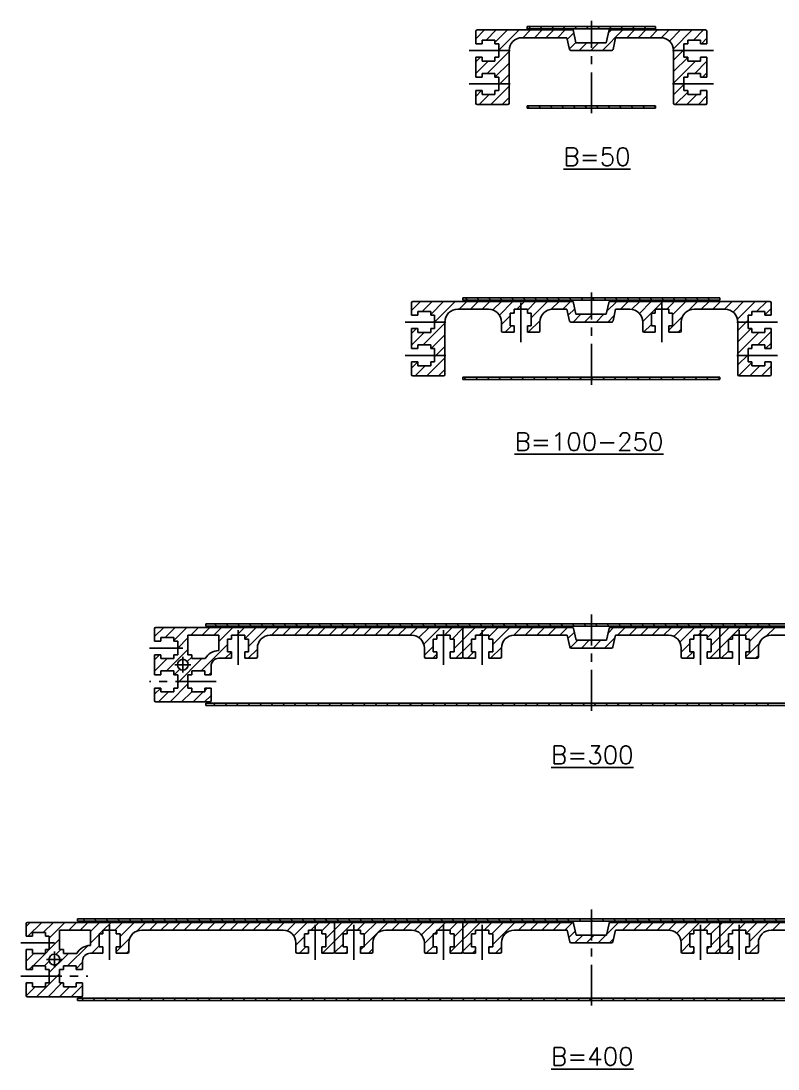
# Model space of a CAD drawing. Extents: x 0 to 1262, y -8 to 451.
# Drawn here: x 818.2 to 1112.9, y 8.6 to 416.6 of the extents above; entities that cross this region are included whole.
import ezdxf

# ---------------------------------------------------------------- set-up
doc = ezdxf.new("R2010")
doc.units = 0
doc.header["$LTSCALE"] = 0.5
doc.linetypes.add('CENTER', pattern=[50.8, 31.75, -6.35, 6.35, -6.35])
for name, color, linetype in [('MSM_CENTER', 1, 'CENTER'), ('MSM_CONTINUOUS', 7, 'CONTINUOUS'), ('MSM_NARROW', 5, 'CONTINUOUS'), ('MSM_PART_NUMBER', 7, 'CONTINUOUS')]:
    doc.layers.add(name, color=color, linetype=linetype)
doc.styles.get("Standard").update_dxf_attribs({"font": 'txt.shx', "height": 3, "bigfont": 'bigfont.shx'})

msp = doc.modelspace()

# ---------------------------------------------------------------- linework, layer by layer
at = {"layer": 'MSM_CENTER'}
for p, q in [((1040.2, 380.71), (1040.2, 416.62)), ((992.7, 405.11), (1010.39, 405.11)), ((1087.69, 405.11), (1070, 405.11)), ((992.7, 392.11), (1010.39, 392.11)), ((1087.69, 392.11), (1070, 392.11)), ((1040.2, 275.02), (1040.2, 310.94)), ((1012.7, 291.56), (1012.7, 306.94)), ((1067.7, 291.56), (1067.7, 306.94)), ((967.7, 299.42), (985.39, 299.42)), ((1112.69, 299.42), (1095, 299.42)), ((967.7, 286.42), (985.39, 286.42)), ((1112.69, 286.42), (1095, 286.42)), ((1040.2, 148.11), (1040.2, 185.51)), ((902.7, 165.99), (902.7, 179.51)), ((982.7, 165.99), (982.7, 179.51)), ((997.7, 165.99), (997.7, 179.51)), ((1082.7, 165.99), (1082.7, 179.51)), ((1097.7, 165.99), (1097.7, 179.51)), ((868.2, 172.51), (881.2, 172.51)), ((881.2, 162.91), (881.2, 169.11)), ((878.1, 166.01), (884.3, 166.01)), ((894.2, 159.51), (868.2, 159.51)), ((1040.2, 33.3), (1040.2, 70.7)), ((852.7, 51.11), (852.7, 64.7)), ((932.7, 51.11), (932.7, 64.7)), ((947.7, 51.11), (947.7, 64.7)), ((982.7, 51.11), (982.7, 64.7)), ((997.7, 51.11), (997.7, 64.7)), ((1082.7, 51.11), (1082.7, 64.7)), ((1097.7, 51.11), (1097.7, 64.7)), ((818.2, 57.7), (831.2, 57.7)), ((831.2, 48.1), (831.2, 54.3)), ((828.1, 51.2), (834.3, 51.2)), ((818.2, 44.7), (844.2, 44.7))]:
    msp.add_line(p, q, dxfattribs=at)
at = {"layer": 'MSM_CONTINUOUS'}
for p, q in [((995.2, 407.74), (995.2, 412.61)), ((995.7, 413.11), (1033.12, 413.11)), ((1015.2, 413.61), (1015.2, 414.51)), ((1015.2, 414.51), (1065.2, 414.51)), ((1015.2, 413.61), (1065.2, 413.61)), ((1033.12, 413.11), (1034.22, 408.11)), ((1046.02, 408.11), (1047.12, 413.11)), ((1084.7, 413.11), (1047.12, 413.11)), ((1065.2, 413.61), (1065.2, 414.51)), ((1085.2, 407.74), (1085.2, 412.61)), ((997.7, 409.21), (997.7, 407.74)), ((1002.7, 409.21), (997.7, 409.21)), ((1002.7, 407.74), (1002.7, 409.21)), ((1013.2, 410.11), (1030.71, 410.11)), ((1030.71, 410.11), (1031.72, 405.5)), ((1034.22, 408.11), (1046.02, 408.11)), ((1049.66, 410.11), (1048.65, 405.5)), ((1067.2, 410.11), (1049.66, 410.11)), ((1077.7, 407.74), (1077.7, 409.21)), ((1077.7, 409.21), (1082.7, 409.21)), ((1082.7, 409.21), (1082.7, 407.74)), ((997.7, 407.74), (995.2, 407.74)), ((1004.2, 407.74), (1002.7, 407.74)), ((1004.2, 402.54), (1004.2, 407.74)), ((1008.2, 384.61), (1008.2, 405.11)), ((1032.21, 405.11), (1048.16, 405.11)), ((1072.2, 384.61), (1072.2, 405.11)), ((1076.2, 402.54), (1076.2, 407.74)), ((1076.2, 407.74), (1077.7, 407.74)), ((1082.7, 407.74), (1085.2, 407.74)), ((995.2, 402.54), (997.7, 402.54)), ((995.2, 394.74), (995.2, 402.54)), ((997.7, 402.54), (997.7, 401.01)), ((997.7, 401.01), (1002.7, 401.01)), ((1002.7, 402.54), (1004.2, 402.54)), ((1002.7, 401.01), (1002.7, 402.54)), ((1077.7, 402.54), (1076.2, 402.54)), ((1077.7, 401.01), (1077.7, 402.54)), ((1082.7, 401.01), (1077.7, 401.01)), ((1085.2, 402.54), (1082.7, 402.54)), ((1082.7, 402.54), (1082.7, 401.01)), ((1085.2, 394.74), (1085.2, 402.54)), ((997.7, 396.21), (997.7, 394.74)), ((1002.7, 396.21), (997.7, 396.21)), ((1002.7, 394.74), (1002.7, 396.21)), ((1077.7, 394.74), (1077.7, 396.21)), ((1077.7, 396.21), (1082.7, 396.21)), ((1082.7, 396.21), (1082.7, 394.74)), ((997.7, 394.74), (995.2, 394.74)), ((1004.2, 394.74), (1002.7, 394.74)), ((1004.2, 389.54), (1004.2, 394.74)), ((1076.2, 389.54), (1076.2, 394.74)), ((1076.2, 394.74), (1077.7, 394.74)), ((1082.7, 394.74), (1085.2, 394.74)), ((995.2, 389.54), (997.7, 389.54)), ((995.2, 384.61), (995.2, 389.54)), ((997.7, 389.54), (997.7, 388.01)), ((997.7, 388.01), (1002.7, 388.01)), ((1002.7, 389.54), (1004.2, 389.54)), ((1002.7, 388.01), (1002.7, 389.54)), ((1077.7, 389.54), (1076.2, 389.54)), ((1077.7, 388.01), (1077.7, 389.54)), ((1082.7, 388.01), (1077.7, 388.01)), ((1085.2, 389.54), (1082.7, 389.54)), ((1082.7, 389.54), (1082.7, 388.01)), ((1085.2, 384.61), (1085.2, 389.54)), ((995.7, 384.11), (1007.7, 384.11)), ((1015.2, 383.61), (1015.2, 382.71)), ((1015.2, 383.61), (1065.2, 383.61)), ((1065.2, 383.61), (1065.2, 382.71)), ((1084.7, 384.11), (1072.7, 384.11)), ((1015.2, 382.71), (1065.2, 382.71)), ((970.2, 302.06), (970.2, 306.92)), ((970.7, 307.42), (1033.12, 307.42)), ((990.2, 307.92), (990.2, 308.82)), ((990.2, 308.82), (1090.2, 308.82)), ((990.2, 307.92), (1090.2, 307.92)), ((1033.12, 307.42), (1034.22, 302.42)), ((1046.02, 302.42), (1047.12, 307.42)), ((1109.7, 307.42), (1047.12, 307.42)), ((1090.2, 307.92), (1090.2, 308.82)), ((1110.2, 302.06), (1110.2, 306.92)), ((972.7, 302.06), (970.2, 302.06)), ((972.7, 303.52), (972.7, 302.06)), ((977.7, 303.52), (972.7, 303.52)), ((977.7, 302.06), (977.7, 303.52)), ((979.2, 302.06), (977.7, 302.06)), ((979.2, 296.86), (979.2, 302.06)), ((988.2, 304.42), (1000.2, 304.42)), ((1008.6, 297.92), (1008.6, 302.92)), ((1008.6, 302.92), (1010.1, 302.92)), ((1015.3, 304.42), (1010.1, 304.42)), ((1010.1, 304.42), (1010.1, 302.92)), ((1015.3, 302.92), (1015.3, 304.42)), ((1015.3, 302.92), (1016.8, 302.92)), ((1016.8, 302.92), (1016.8, 297.92)), ((1025.2, 304.42), (1030.71, 304.42)), ((1030.71, 304.42), (1031.72, 299.81)), ((1034.22, 302.42), (1046.02, 302.42)), ((1049.66, 304.42), (1048.65, 299.82)), ((1055.2, 304.42), (1049.66, 304.42)), ((1063.6, 302.92), (1063.6, 297.92)), ((1065.1, 302.92), (1063.6, 302.92)), ((1070.3, 304.42), (1065.1, 304.42)), ((1065.1, 302.92), (1065.1, 304.42)), ((1070.3, 304.42), (1070.3, 302.92)), ((1071.8, 302.92), (1070.3, 302.92)), ((1071.8, 297.92), (1071.8, 302.92)), ((1092.2, 304.42), (1080.2, 304.42)), ((1101.2, 296.86), (1101.2, 302.06)), ((1101.2, 302.06), (1102.7, 302.06)), ((1102.7, 302.06), (1102.7, 303.52)), ((1102.7, 303.52), (1107.7, 303.52)), ((1107.7, 303.52), (1107.7, 302.06)), ((1107.7, 302.06), (1110.2, 302.06)), ((983.2, 278.92), (983.2, 299.42)), ((1005.2, 299.42), (1005.2, 295.92)), ((1010.1, 297.92), (1008.6, 297.92)), ((1010.1, 295.42), (1010.1, 297.92)), ((1015.3, 297.92), (1016.8, 297.92)), ((1015.3, 297.92), (1015.3, 295.42)), ((1020.2, 295.92), (1020.2, 299.42)), ((1032.21, 299.42), (1048.16, 299.42)), ((1060.2, 295.92), (1060.2, 299.42)), ((1065.1, 297.92), (1063.6, 297.92)), ((1065.1, 297.92), (1065.1, 295.42)), ((1070.3, 297.92), (1071.8, 297.92)), ((1070.3, 295.42), (1070.3, 297.92)), ((1075.2, 299.42), (1075.2, 295.92)), ((1097.2, 278.92), (1097.2, 299.42)), ((970.2, 296.86), (972.7, 296.86)), ((970.2, 289.06), (970.2, 296.86)), ((972.7, 296.86), (972.7, 295.32)), ((972.7, 295.32), (977.7, 295.32)), ((977.7, 296.86), (979.2, 296.86)), ((977.7, 295.32), (977.7, 296.86)), ((1005.7, 295.42), (1010.1, 295.42)), ((1015.3, 295.42), (1019.7, 295.42)), ((1065.1, 295.42), (1060.7, 295.42)), ((1074.7, 295.42), (1070.3, 295.42)), ((1102.7, 296.86), (1101.2, 296.86)), ((1102.7, 295.32), (1102.7, 296.86)), ((1107.7, 295.32), (1102.7, 295.32)), ((1110.2, 296.86), (1107.7, 296.86)), ((1107.7, 296.86), (1107.7, 295.32)), ((1110.2, 289.06), (1110.2, 296.86)), ((972.7, 290.52), (972.7, 289.06)), ((977.7, 290.52), (972.7, 290.52)), ((977.7, 289.06), (977.7, 290.52)), ((1102.7, 289.06), (1102.7, 290.52)), ((1102.7, 290.52), (1107.7, 290.52)), ((1107.7, 290.52), (1107.7, 289.06)), ((972.7, 289.06), (970.2, 289.06)), ((979.2, 289.06), (977.7, 289.06)), ((979.2, 283.86), (979.2, 289.06)), ((1101.2, 283.86), (1101.2, 289.06)), ((1101.2, 289.06), (1102.7, 289.06)), ((1107.7, 289.06), (1110.2, 289.06)), ((970.2, 278.92), (970.2, 283.86)), ((970.2, 283.86), (972.7, 283.86)), ((972.7, 283.86), (972.7, 282.32)), ((972.7, 282.32), (977.7, 282.32)), ((977.7, 283.86), (979.2, 283.86)), ((977.7, 282.32), (977.7, 283.86)), ((1102.7, 283.86), (1101.2, 283.86)), ((1102.7, 282.32), (1102.7, 283.86)), ((1107.7, 282.32), (1102.7, 282.32)), ((1110.2, 283.86), (1107.7, 283.86)), ((1107.7, 283.86), (1107.7, 282.32)), ((1110.2, 278.92), (1110.2, 283.86)), ((970.7, 278.42), (982.7, 278.42)), ((990.2, 277.92), (990.2, 277.02)), ((990.2, 277.92), (1090.2, 277.92)), ((1090.2, 277.92), (1090.2, 277.02)), ((1109.7, 278.42), (1097.7, 278.42)), ((990.2, 277.02), (1090.2, 277.02)), ((870.2, 180.01), (870.2, 175.11)), ((870.7, 180.51), (989.7, 180.51)), ((890.2, 181.01), (890.2, 181.91)), ((890.2, 181.91), (1190.2, 181.91)), ((890.2, 181.01), (1190.2, 181.01)), ((990.2, 180.01), (990.2, 169.01)), ((990.7, 180.51), (1032.79, 180.51)), ((1034.3, 175.51), (1033.28, 180.12)), ((1046.1, 175.51), (1047.11, 180.12)), ((1047.6, 180.51), (1089.7, 180.51)), ((1090.2, 180.01), (1090.2, 169.01)), ((1209.7, 180.51), (1090.7, 180.51)), ((872.7, 176.61), (872.7, 175.11)), ((872.7, 176.61), (877.7, 176.61)), ((877.7, 176.61), (877.7, 175.11)), ((883.2, 177.51), (895.2, 177.51)), ((883.2, 169.91), (883.2, 177.51)), ((895.2, 171.51), (895.2, 177.51)), ((898.6, 176.01), (900.1, 176.01)), ((898.6, 171.01), (898.6, 176.01)), ((900.1, 177.51), (905.3, 177.51)), ((900.1, 176.01), (900.1, 177.51)), ((905.3, 176.01), (905.3, 177.51)), ((905.3, 176.01), (906.8, 176.01)), ((906.8, 171.01), (906.8, 176.01)), ((915.2, 177.51), (970.2, 177.51)), ((978.6, 176.01), (980.1, 176.01)), ((978.6, 171.01), (978.6, 176.01)), ((980.1, 177.51), (985.3, 177.51)), ((980.1, 176.01), (980.1, 177.51)), ((985.3, 176.01), (985.3, 177.51)), ((985.3, 176.01), (986.8, 176.01)), ((986.8, 171.01), (986.8, 176.01)), ((993.6, 176.01), (995.1, 176.01)), ((993.6, 171.01), (993.6, 176.01)), ((995.1, 177.51), (1000.3, 177.51)), ((995.1, 176.01), (995.1, 177.51)), ((1000.3, 176.01), (1000.3, 177.51)), ((1000.3, 176.01), (1001.8, 176.01)), ((1001.8, 171.01), (1001.8, 176.01)), ((1010.2, 177.51), (1030.78, 177.51)), ((1031.8, 172.91), (1030.78, 177.51)), ((1034.3, 175.51), (1046.1, 175.51)), ((1048.59, 172.91), (1049.61, 177.51)), ((1049.61, 177.51), (1070.2, 177.51)), ((1078.6, 171.01), (1078.6, 176.01)), ((1080.1, 176.01), (1078.6, 176.01)), ((1085.3, 177.51), (1080.1, 177.51)), ((1080.1, 176.01), (1080.1, 177.51)), ((1085.3, 176.01), (1085.3, 177.51)), ((1086.8, 176.01), (1085.3, 176.01)), ((1086.8, 171.01), (1086.8, 176.01)), ((1093.6, 171.01), (1093.6, 176.01)), ((1095.1, 176.01), (1093.6, 176.01)), ((1100.3, 177.51), (1095.1, 177.51)), ((1095.1, 176.01), (1095.1, 177.51)), ((1100.3, 176.01), (1100.3, 177.51)), ((1101.8, 176.01), (1100.3, 176.01)), ((1101.8, 171.01), (1101.8, 176.01)), ((1165.2, 177.51), (1110.2, 177.51)), ((870.2, 175.11), (872.7, 175.11)), ((877.7, 175.11), (879.2, 175.11)), ((879.2, 175.11), (879.2, 169.91)), ((910.2, 169.01), (910.2, 172.51)), ((975.2, 169.01), (975.2, 172.51)), ((1005.2, 169.01), (1005.2, 172.51)), ((1032.29, 172.51), (1048.11, 172.51)), ((1075.2, 169.01), (1075.2, 172.51)), ((1105.2, 169.01), (1105.2, 172.51)), ((870.2, 169.91), (872.7, 169.91)), ((870.2, 169.91), (870.2, 162.11)), ((872.7, 169.91), (872.7, 168.41)), ((872.7, 168.41), (877.7, 168.41)), ((877.7, 169.91), (877.7, 168.41)), ((877.7, 169.91), (879.2, 169.91)), ((883.2, 169.91), (884.7, 169.91)), ((884.7, 168.41), (884.7, 169.91)), ((884.7, 168.41), (889.94, 168.41)), ((900.1, 168.51), (895.2, 168.51)), ((898.6, 171.01), (900.1, 171.01)), ((900.1, 168.51), (900.1, 171.01)), ((905.3, 168.51), (905.3, 171.01)), ((905.3, 171.01), (906.8, 171.01)), ((909.7, 168.51), (905.3, 168.51)), ((980.1, 168.51), (975.7, 168.51)), ((978.6, 171.01), (980.1, 171.01)), ((980.1, 168.51), (980.1, 171.01)), ((985.3, 168.51), (985.3, 171.01)), ((985.3, 171.01), (986.8, 171.01)), ((989.7, 168.51), (985.3, 168.51)), ((995.1, 168.51), (990.7, 168.51)), ((993.6, 171.01), (995.1, 171.01)), ((995.1, 168.51), (995.1, 171.01)), ((1000.3, 168.51), (1000.3, 171.01)), ((1000.3, 171.01), (1001.8, 171.01)), ((1004.7, 168.51), (1000.3, 168.51)), ((1080.1, 168.51), (1075.7, 168.51)), ((1080.1, 171.01), (1078.6, 171.01)), ((1080.1, 168.51), (1080.1, 171.01)), ((1085.3, 168.51), (1085.3, 171.01)), ((1086.8, 171.01), (1085.3, 171.01)), ((1089.7, 168.51), (1085.3, 168.51)), ((1095.1, 168.51), (1090.7, 168.51)), ((1095.1, 171.01), (1093.6, 171.01)), ((1095.1, 168.51), (1095.1, 171.01)), ((1100.3, 168.51), (1100.3, 171.01)), ((1101.8, 171.01), (1100.3, 171.01)), ((1104.7, 168.51), (1100.3, 168.51)), ((872.7, 163.61), (872.7, 162.11)), ((872.7, 163.61), (877.7, 163.61)), ((877.7, 163.61), (877.7, 162.11)), ((884.7, 163.61), (884.7, 162.11)), ((889.7, 163.61), (884.7, 163.61)), ((889.7, 163.61), (889.7, 162.11)), ((892.2, 162.11), (892.2, 165.51)), ((870.2, 162.11), (872.7, 162.11)), ((877.7, 162.11), (879.2, 162.11)), ((879.2, 162.11), (879.2, 156.91)), ((883.2, 162.11), (883.2, 156.91)), ((884.7, 162.11), (883.2, 162.11)), ((892.2, 162.11), (889.7, 162.11)), ((870.2, 156.91), (872.7, 156.91)), ((870.2, 156.91), (870.2, 152.01)), ((872.7, 156.91), (872.7, 155.41)), ((872.7, 155.41), (877.7, 155.41)), ((877.7, 156.91), (877.7, 155.41)), ((877.7, 156.91), (879.2, 156.91)), ((884.7, 156.91), (883.2, 156.91)), ((884.7, 156.91), (884.7, 155.41)), ((889.7, 155.41), (884.7, 155.41)), ((892.2, 156.91), (889.7, 156.91)), ((889.7, 156.91), (889.7, 155.41)), ((892.2, 152.01), (892.2, 156.91)), ((870.7, 151.51), (891.7, 151.51)), ((890.2, 151.01), (890.2, 150.11)), ((890.2, 151.01), (1190.2, 151.01)), ((890.2, 150.11), (1190.2, 150.11)), ((820.7, 65.7), (939.7, 65.7)), ((840.2, 67.1), (1240.2, 67.1)), ((840.2, 66.2), (840.2, 67.1)), ((840.2, 66.2), (1240.2, 66.2)), ((940.7, 65.7), (989.7, 65.7)), ((990.7, 65.7), (1032.79, 65.7)), ((1034.3, 60.7), (1033.28, 65.31)), ((1046.1, 60.7), (1047.11, 65.31)), ((1047.6, 65.7), (1089.7, 65.7)), ((1139.7, 65.7), (1090.7, 65.7)), ((820.2, 65.2), (820.2, 60.3)), ((822.7, 61.8), (822.7, 60.3)), ((822.7, 61.8), (827.7, 61.8)), ((827.7, 61.8), (827.7, 60.3)), ((833.2, 62.7), (845.2, 62.7)), ((833.2, 55.1), (833.2, 62.7)), ((845.2, 56.7), (845.2, 62.7)), ((850.1, 62.7), (855.3, 62.7)), ((850.1, 61.2), (850.1, 62.7)), ((855.3, 61.2), (855.3, 62.7)), ((865.2, 62.7), (920.2, 62.7)), ((930.1, 62.7), (935.3, 62.7)), ((930.1, 61.2), (930.1, 62.7)), ((935.3, 61.2), (935.3, 62.7)), ((940.2, 65.2), (940.2, 54.2)), ((945.1, 62.7), (950.3, 62.7)), ((945.1, 61.2), (945.1, 62.7)), ((950.3, 61.2), (950.3, 62.7)), ((960.2, 62.7), (970.2, 62.7)), ((980.1, 62.7), (985.3, 62.7)), ((980.1, 61.2), (980.1, 62.7)), ((985.3, 61.2), (985.3, 62.7)), ((990.2, 65.2), (990.2, 54.2)), ((995.1, 62.7), (1000.3, 62.7)), ((995.1, 61.2), (995.1, 62.7)), ((1000.3, 61.2), (1000.3, 62.7)), ((1010.2, 62.7), (1030.78, 62.7)), ((1031.8, 58.09), (1030.78, 62.7)), ((1048.59, 58.09), (1049.61, 62.7)), ((1049.61, 62.7), (1070.2, 62.7)), ((1080.1, 62.7), (1085.3, 62.7)), ((1080.1, 61.2), (1080.1, 62.7)), ((1085.3, 61.2), (1085.3, 62.7)), ((1090.2, 65.2), (1090.2, 54.2)), ((1095.1, 62.7), (1100.3, 62.7)), ((1095.1, 61.2), (1095.1, 62.7)), ((1100.3, 61.2), (1100.3, 62.7)), ((1120.2, 62.7), (1110.2, 62.7)), ((820.2, 60.3), (822.7, 60.3)), ((827.7, 60.3), (829.2, 60.3)), ((829.2, 60.3), (829.2, 55.1)), ((848.6, 61.2), (850.1, 61.2)), ((848.6, 56.2), (848.6, 61.2)), ((855.3, 61.2), (856.8, 61.2)), ((856.8, 56.2), (856.8, 61.2)), ((860.2, 54.2), (860.2, 57.7)), ((925.2, 54.2), (925.2, 57.7)), ((928.6, 61.2), (930.1, 61.2)), ((928.6, 56.2), (928.6, 61.2)), ((935.3, 61.2), (936.8, 61.2)), ((936.8, 56.2), (936.8, 61.2)), ((943.6, 61.2), (945.1, 61.2)), ((943.6, 56.2), (943.6, 61.2)), ((950.3, 61.2), (951.8, 61.2)), ((951.8, 56.2), (951.8, 61.2)), ((955.2, 54.2), (955.2, 57.7)), ((975.2, 54.2), (975.2, 57.7)), ((978.6, 61.2), (980.1, 61.2)), ((978.6, 56.2), (978.6, 61.2)), ((985.3, 61.2), (986.8, 61.2)), ((986.8, 56.2), (986.8, 61.2)), ((993.6, 61.2), (995.1, 61.2)), ((993.6, 56.2), (993.6, 61.2)), ((1000.3, 61.2), (1001.8, 61.2)), ((1001.8, 56.2), (1001.8, 61.2)), ((1005.2, 54.2), (1005.2, 57.7)), ((1032.29, 57.7), (1048.11, 57.7)), ((1034.3, 60.7), (1046.1, 60.7)), ((1075.2, 54.2), (1075.2, 57.7)), ((1078.6, 61.2), (1080.1, 61.2)), ((1078.6, 56.2), (1078.6, 61.2)), ((1085.3, 61.2), (1086.8, 61.2)), ((1086.8, 56.2), (1086.8, 61.2)), ((1093.6, 61.2), (1095.1, 61.2)), ((1093.6, 56.2), (1093.6, 61.2)), ((1100.3, 61.2), (1101.8, 61.2)), ((1101.8, 56.2), (1101.8, 61.2)), ((1105.2, 54.2), (1105.2, 57.7)), ((820.2, 55.1), (822.7, 55.1)), ((820.2, 55.1), (820.2, 47.3)), ((822.7, 55.1), (822.7, 53.6)), ((822.7, 53.6), (827.7, 53.6)), ((827.7, 55.1), (827.7, 53.6)), ((827.7, 55.1), (829.2, 55.1)), ((833.2, 55.1), (834.7, 55.1)), ((834.7, 53.6), (834.7, 55.1)), ((834.7, 53.6), (839.94, 53.6)), ((850.1, 53.7), (845.2, 53.7)), ((848.6, 56.2), (850.1, 56.2)), ((850.1, 53.7), (850.1, 56.2)), ((855.3, 53.7), (855.3, 56.2)), ((855.3, 56.2), (856.8, 56.2)), ((859.7, 53.7), (855.3, 53.7)), ((930.1, 53.7), (925.7, 53.7)), ((928.6, 56.2), (930.1, 56.2)), ((930.1, 53.7), (930.1, 56.2)), ((935.3, 53.7), (935.3, 56.2)), ((935.3, 56.2), (936.8, 56.2)), ((939.7, 53.7), (935.3, 53.7)), ((945.1, 53.7), (940.7, 53.7)), ((943.6, 56.2), (945.1, 56.2)), ((945.1, 53.7), (945.1, 56.2)), ((950.3, 53.7), (950.3, 56.2)), ((950.3, 56.2), (951.8, 56.2)), ((954.7, 53.7), (950.3, 53.7)), ((980.1, 53.7), (975.7, 53.7)), ((978.6, 56.2), (980.1, 56.2)), ((980.1, 53.7), (980.1, 56.2)), ((985.3, 53.7), (985.3, 56.2)), ((985.3, 56.2), (986.8, 56.2)), ((989.7, 53.7), (985.3, 53.7)), ((995.1, 53.7), (990.7, 53.7)), ((993.6, 56.2), (995.1, 56.2)), ((995.1, 53.7), (995.1, 56.2)), ((1000.3, 53.7), (1000.3, 56.2)), ((1000.3, 56.2), (1001.8, 56.2)), ((1004.7, 53.7), (1000.3, 53.7)), ((1080.1, 53.7), (1075.7, 53.7)), ((1078.6, 56.2), (1080.1, 56.2)), ((1080.1, 53.7), (1080.1, 56.2)), ((1085.3, 53.7), (1085.3, 56.2)), ((1085.3, 56.2), (1086.8, 56.2)), ((1089.7, 53.7), (1085.3, 53.7)), ((1095.1, 53.7), (1090.7, 53.7)), ((1093.6, 56.2), (1095.1, 56.2)), ((1095.1, 53.7), (1095.1, 56.2)), ((1100.3, 53.7), (1100.3, 56.2)), ((1100.3, 56.2), (1101.8, 56.2)), ((1104.7, 53.7), (1100.3, 53.7)), ((842.2, 47.3), (842.2, 50.7)), ((820.2, 47.3), (822.7, 47.3)), ((822.7, 48.8), (822.7, 47.3)), ((822.7, 48.8), (827.7, 48.8)), ((827.7, 48.8), (827.7, 47.3)), ((827.7, 47.3), (829.2, 47.3)), ((829.2, 47.3), (829.2, 42.1)), ((833.2, 47.3), (833.2, 42.1)), ((834.7, 47.3), (833.2, 47.3)), ((834.7, 48.8), (834.7, 47.3)), ((839.7, 48.8), (834.7, 48.8)), ((839.7, 48.8), (839.7, 47.3)), ((842.2, 47.3), (839.7, 47.3)), ((820.2, 42.1), (822.7, 42.1)), ((820.2, 42.1), (820.2, 37.2)), ((822.7, 42.1), (822.7, 40.6)), ((827.7, 42.1), (827.7, 40.6)), ((827.7, 42.1), (829.2, 42.1)), ((834.7, 42.1), (833.2, 42.1)), ((834.7, 42.1), (834.7, 40.6)), ((842.2, 42.1), (839.7, 42.1)), ((839.7, 42.1), (839.7, 40.6)), ((842.2, 37.2), (842.2, 42.1)), ((822.7, 40.6), (827.7, 40.6)), ((839.7, 40.6), (834.7, 40.6)), ((820.7, 36.7), (841.7, 36.7)), ((840.2, 36.2), (1240.2, 36.2)), ((840.2, 36.2), (840.2, 35.3)), ((840.2, 35.3), (1240.2, 35.3))]:
    msp.add_line(p, q, dxfattribs=at)
for centre in [(881.2, 166.01), (831.2, 51.2)]:
    msp.add_circle(centre, 2.1, dxfattribs=at)
for centre, radius, start, end in [((995.7, 412.61), 0.5, 90, 180), ((1084.7, 412.61), 0.5, 0, 90), ((1013.2, 405.11), 5, 90, 180), ((1067.2, 405.11), 5, 0, 90), ((1032.21, 405.61), 0.5, 192.4074, 270), ((1048.16, 405.61), 0.5, 270, 347.6793), ((995.7, 384.61), 0.5, 180, 270), ((1007.7, 384.61), 0.5, 270, 0), ((1072.7, 384.61), 0.5, 180, 270), ((1084.7, 384.61), 0.5, 270, 0), ((970.7, 306.92), 0.5, 90, 180), ((1109.7, 306.92), 0.5, 0, 90), ((988.2, 299.42), 5, 90, 180), ((1000.2, 299.42), 5, 0, 90), ((1025.2, 299.42), 5, 90, 180), ((1055.2, 299.42), 5, 0, 90), ((1080.2, 299.42), 5, 90, 180), ((1092.2, 299.42), 5, 0, 90), ((1032.21, 299.92), 0.5, 192.4074, 270), ((1048.16, 299.92), 0.5, 270, 347.6793), ((1005.7, 295.92), 0.5, 180, 270), ((1019.7, 295.92), 0.5, 270, 0), ((1060.7, 295.92), 0.5, 180, 270), ((1074.7, 295.92), 0.5, 270, 0), ((970.7, 278.92), 0.5, 180, 270), ((982.7, 278.92), 0.5, 270, 0), ((1097.7, 278.92), 0.5, 180, 270), ((1109.7, 278.92), 0.5, 270, 0), ((870.7, 180.01), 0.5, 90, 180), ((989.7, 180.01), 0.5, 0, 90), ((990.7, 180.01), 0.5, 90, 180), ((1032.79, 180.01), 0.5, 12.4074, 90), ((1047.6, 180.01), 0.5, 90, 167.5926), ((1089.7, 180.01), 0.5, 0, 90), ((1090.7, 180.01), 0.5, 90, 180), ((915.2, 172.51), 5, 90, 180), ((970.2, 172.51), 5, 0, 90), ((1010.2, 172.51), 5, 90, 180), ((1070.2, 172.51), 5, 0, 90), ((1110.2, 172.51), 5, 90, 180), ((895.2, 165.51), 6, 90, 151.0967), ((1032.29, 173.01), 0.5, 192.4074, 270), ((1048.11, 173.01), 0.5, 270, 347.5926), ((895.2, 165.51), 3, 90, 180), ((909.7, 169.01), 0.5, 270, 0), ((975.7, 169.01), 0.5, 180, 270), ((989.7, 169.01), 0.5, 270, 0), ((990.7, 169.01), 0.5, 180, 270), ((1004.7, 169.01), 0.5, 270, 0), ((1075.7, 169.01), 0.5, 180, 270), ((1089.7, 169.01), 0.5, 270, 0), ((1090.7, 169.01), 0.5, 180, 270), ((1104.7, 169.01), 0.5, 270, 0), ((870.7, 152.01), 0.5, 180, 270), ((891.7, 152.01), 0.5, 270, 0), ((820.7, 65.2), 0.5, 90, 180), ((939.7, 65.2), 0.5, 360, 90), ((940.7, 65.2), 0.5, 90, 180), ((989.7, 65.2), 0.5, 0, 90), ((990.7, 65.2), 0.5, 90, 180), ((1032.79, 65.2), 0.5, 12.4074, 90), ((1047.6, 65.2), 0.5, 90, 167.5926), ((1089.7, 65.2), 0.5, 0, 90), ((1090.7, 65.2), 0.5, 90, 180), ((865.2, 57.7), 5, 90, 180), ((920.2, 57.7), 5, 0, 90), ((960.2, 57.7), 5, 90, 180), ((970.2, 57.7), 5, 0, 90), ((1010.2, 57.7), 5, 90, 180), ((1070.2, 57.7), 5, 0, 90), ((1110.2, 57.7), 5, 90, 180), ((1032.29, 58.2), 0.5, 192.4074, 270), ((1048.11, 58.2), 0.5, 270, 347.5926), ((845.2, 50.7), 6, 90, 151.0967), ((845.2, 50.7), 3, 90, 180), ((859.7, 54.2), 0.5, 270, 0), ((925.7, 54.2), 0.5, 180, 270), ((939.7, 54.2), 0.5, 270, 0), ((940.7, 54.2), 0.5, 180, 270), ((954.7, 54.2), 0.5, 270, 0), ((975.7, 54.2), 0.5, 180, 270), ((989.7, 54.2), 0.5, 270, 0), ((990.7, 54.2), 0.5, 180, 270), ((1004.7, 54.2), 0.5, 270, 0), ((1075.7, 54.2), 0.5, 180, 270), ((1089.7, 54.2), 0.5, 270, 0), ((1090.7, 54.2), 0.5, 180, 270), ((1104.7, 54.2), 0.5, 270, 0), ((820.7, 37.2), 0.5, 180, 270), ((841.7, 37.2), 0.5, 270, 0)]:
    msp.add_arc(centre, radius, start, end, dxfattribs=at)
at = {"layer": 'MSM_NARROW'}
for p, q in [((995.2, 409.7), (998.61, 413.11)), ((999.2, 409.21), (1003.1, 413.11)), ((1002.7, 408.22), (1007.59, 413.11)), ((1004.2, 405.23), (1012.08, 413.11)), ((1013.57, 410.11), (1016.57, 413.11)), ((1016.59, 413.61), (1015.69, 414.51)), ((1018.06, 410.11), (1021.06, 413.11)), ((1021.08, 413.61), (1020.18, 414.51)), ((1022.55, 410.11), (1025.55, 413.11)), ((1025.57, 413.61), (1024.67, 414.51)), ((1027.04, 410.11), (1030.04, 413.11)), ((1030.06, 413.61), (1029.16, 414.51)), ((1034.55, 413.61), (1033.65, 414.51)), ((1039.04, 413.61), (1038.14, 414.51)), ((1043.53, 413.61), (1042.63, 414.51)), ((1044.49, 405.11), (1052.49, 413.11)), ((1046.87, 411.98), (1048, 413.11)), ((1048.02, 413.61), (1047.12, 414.51)), ((1052.51, 413.61), (1051.61, 414.51)), ((1053.98, 410.11), (1056.98, 413.11)), ((1057, 413.61), (1056.1, 414.51)), ((1058.47, 410.11), (1061.47, 413.11)), ((1061.49, 413.61), (1060.59, 414.51)), ((1062.96, 410.11), (1065.96, 413.11)), ((1065.2, 414.39), (1065.08, 414.51)), ((1067.44, 410.1), (1070.45, 413.11)), ((1070.6, 408.77), (1074.94, 413.11)), ((1072.14, 405.82), (1079.43, 413.11)), ((1080.02, 409.21), (1083.92, 413.11)), ((1030.85, 409.43), (1033.37, 411.95)), ((1031.66, 405.75), (1034.18, 408.27)), ((1035.51, 405.11), (1038.51, 408.11)), ((1040, 405.11), (1043, 408.11)), ((1083.04, 407.74), (1085.2, 409.89)), ((999.67, 396.21), (1008.2, 404.74)), ((1072.2, 401.38), (1076.2, 405.38)), ((995.2, 400.72), (997.02, 402.54)), ((995.2, 396.23), (999.98, 401.01)), ((1002.7, 394.75), (1008.2, 400.25)), ((1072.2, 396.89), (1077.7, 402.39)), ((1072.2, 392.4), (1080.8, 401.01)), ((1080.49, 396.21), (1085.2, 400.91)), ((1083.51, 394.74), (1085.2, 396.42)), ((1004.2, 391.76), (1008.2, 395.76)), ((1072.2, 387.91), (1076.2, 391.91)), ((995.2, 387.25), (997.49, 389.54)), ((996.55, 384.11), (1000.45, 388.01)), ((1001.04, 384.11), (1008.2, 391.26)), ((1072.88, 384.11), (1077.7, 388.92)), ((1077.37, 384.11), (1081.27, 388.01)), ((1082.7, 389.43), (1082.8, 389.54)), ((1005.53, 384.11), (1008.2, 386.77)), ((1016.06, 382.71), (1015.2, 383.57)), ((1020.55, 382.71), (1019.65, 383.61)), ((1025.04, 382.71), (1024.14, 383.61)), ((1029.53, 382.71), (1028.63, 383.61)), ((1034.02, 382.71), (1033.12, 383.61)), ((1038.51, 382.71), (1037.61, 383.61)), ((1043, 382.71), (1042.1, 383.61)), ((1047.49, 382.71), (1046.59, 383.61)), ((1051.98, 382.71), (1051.08, 383.61)), ((1056.47, 382.71), (1055.57, 383.61)), ((1060.96, 382.71), (1060.06, 383.61)), ((1065.2, 382.96), (1064.55, 383.61)), ((1081.86, 384.11), (1085.2, 387.44)), ((970.2, 303.87), (973.74, 307.42)), ((974.33, 303.52), (978.23, 307.42)), ((977.7, 302.39), (982.72, 307.42)), ((979.2, 299.4), (987.21, 307.42)), ((988.7, 304.42), (991.7, 307.42)), ((992.06, 307.92), (991.16, 308.82)), ((993.19, 304.42), (996.19, 307.42)), ((996.55, 307.92), (995.65, 308.82)), ((997.68, 304.42), (1000.68, 307.42)), ((1001.04, 307.92), (1000.14, 308.82)), ((1001.88, 304.13), (1005.17, 307.42)), ((1004.39, 302.15), (1009.66, 307.42)), ((1005.53, 307.92), (1004.63, 308.82)), ((1010.02, 307.92), (1009.12, 308.82)), ((1011.15, 304.42), (1014.15, 307.42)), ((1014.51, 307.92), (1013.61, 308.82)), ((1015.3, 304.07), (1018.64, 307.42)), ((1016.8, 301.08), (1023.14, 307.42)), ((1019, 307.92), (1018.1, 308.82)), ((1023.49, 307.92), (1022.59, 308.82)), ((1024.59, 304.38), (1027.63, 307.42)), ((1027.98, 307.92), (1027.08, 308.82)), ((1029.12, 304.42), (1032.12, 307.42)), ((1032.47, 307.92), (1031.57, 308.82)), ((1036.96, 307.92), (1036.06, 308.82)), ((1041.45, 307.92), (1040.55, 308.82)), ((1045.94, 307.92), (1045.04, 308.82)), ((1046.28, 303.63), (1050.08, 307.42)), ((1050.43, 307.92), (1049.53, 308.82)), ((1051.57, 304.42), (1054.57, 307.42)), ((1054.92, 307.92), (1054.02, 308.82)), ((1055.99, 304.36), (1059.06, 307.42)), ((1059.41, 307.92), (1058.51, 308.82)), ((1058.9, 302.78), (1063.55, 307.42)), ((1060.19, 299.58), (1068.04, 307.42)), ((1063.9, 307.92), (1063, 308.82)), ((1068.39, 307.92), (1067.49, 308.82)), ((1069.53, 304.42), (1072.53, 307.42)), ((1071.8, 302.2), (1077.02, 307.42)), ((1072.88, 307.92), (1071.98, 308.82)), ((1077.37, 307.92), (1076.47, 308.82)), ((1078, 303.91), (1081.51, 307.42)), ((1081.87, 307.92), (1080.97, 308.82)), ((1083, 304.42), (1086, 307.42)), ((1086.36, 307.92), (1085.46, 308.82)), ((1087.49, 304.42), (1090.49, 307.42)), ((1090.2, 308.57), (1089.95, 308.82)), ((1091.98, 304.42), (1094.98, 307.42)), ((1095.35, 303.3), (1099.47, 307.42)), ((1097.07, 300.53), (1103.96, 307.42)), ((1104.55, 303.52), (1108.45, 307.42)), ((1009.65, 302.92), (1010.1, 303.36)), ((1031.23, 302.05), (1033.75, 304.56)), ((1033.1, 299.42), (1036.1, 302.42)), ((1037.59, 299.42), (1040.59, 302.42)), ((1042.08, 299.42), (1045.08, 302.42)), ((1046.57, 299.42), (1049.12, 301.98)), ((1107.7, 302.18), (1110.2, 304.68)), ((974.8, 290.52), (983.2, 298.91)), ((1005.2, 298.46), (1008.6, 301.86)), ((1006.64, 295.42), (1009.14, 297.92)), ((1015.63, 295.42), (1020.23, 300.03)), ((1060.55, 295.44), (1063.6, 298.49)), ((1070.3, 296.21), (1075.7, 301.62)), ((1097.2, 296.17), (1101.2, 300.17)), ((970.2, 294.89), (972.16, 296.86)), ((970.2, 290.4), (975.11, 295.32)), ((977.83, 289.06), (983.2, 294.42)), ((1065.02, 295.42), (1065.1, 295.5)), ((1074, 295.42), (1075.2, 296.62)), ((1097.2, 291.68), (1102.37, 296.86)), ((1097.2, 287.19), (1105.33, 295.32)), ((1105.02, 290.52), (1110.2, 295.7)), ((979.2, 285.93), (983.2, 289.93)), ((1108.04, 289.06), (1110.2, 291.21)), ((1097.2, 282.7), (1101.2, 286.7)), ((970.2, 281.42), (972.63, 283.86)), ((971.68, 278.42), (975.58, 282.32)), ((976.17, 278.42), (983.2, 285.44)), ((1097.46, 278.48), (1102.7, 283.71)), ((1101.9, 278.42), (1105.8, 282.32)), ((1106.39, 278.42), (1110.2, 282.23)), ((980.66, 278.42), (983.2, 280.95)), ((991.53, 277.02), (990.63, 277.92)), ((996.02, 277.02), (995.12, 277.92)), ((1000.51, 277.02), (999.61, 277.92)), ((1005, 277.02), (1004.1, 277.92)), ((1009.49, 277.02), (1008.59, 277.92)), ((1013.98, 277.02), (1013.08, 277.92)), ((1018.47, 277.02), (1017.57, 277.92)), ((1022.96, 277.02), (1022.06, 277.92)), ((1027.45, 277.02), (1026.55, 277.92)), ((1031.94, 277.02), (1031.04, 277.92)), ((1036.43, 277.02), (1035.53, 277.92)), ((1040.92, 277.02), (1040.02, 277.92)), ((1045.41, 277.02), (1044.51, 277.92)), ((1049.9, 277.02), (1049, 277.92)), ((1054.39, 277.02), (1053.49, 277.92)), ((1058.88, 277.02), (1057.98, 277.92)), ((1063.37, 277.02), (1062.47, 277.92)), ((1067.86, 277.02), (1066.96, 277.92)), ((1072.35, 277.02), (1071.45, 277.92)), ((1076.84, 277.02), (1075.94, 277.92)), ((1081.33, 277.02), (1080.43, 277.92)), ((1085.82, 277.02), (1084.92, 277.92)), ((1090.2, 277.14), (1089.41, 277.92)), ((870.2, 176.93), (873.78, 180.51)), ((874.37, 176.61), (878.27, 180.51)), ((877.7, 175.45), (882.76, 180.51)), ((884.25, 177.51), (887.25, 180.51)), ((888.74, 177.51), (891.74, 180.51)), ((893.23, 177.51), (896.23, 180.51)), ((894.46, 181.01), (893.56, 181.91)), ((895.2, 174.99), (900.72, 180.51)), ((898.95, 181.01), (898.05, 181.91)), ((902.21, 177.51), (905.21, 180.51)), ((903.44, 181.01), (902.54, 181.91)), ((905.3, 176.11), (909.7, 180.51)), ((906.8, 173.12), (914.19, 180.51)), ((907.93, 181.01), (907.03, 181.91)), ((912.42, 181.01), (911.52, 181.91)), ((915.68, 177.51), (918.68, 180.51)), ((916.91, 181.01), (916.01, 181.91)), ((920.17, 177.51), (923.17, 180.51)), ((921.4, 181.01), (920.5, 181.91)), ((924.66, 177.51), (927.66, 180.51)), ((925.89, 181.01), (924.99, 181.91)), ((929.15, 177.51), (932.15, 180.51)), ((930.38, 181.01), (929.48, 181.91)), ((933.64, 177.51), (936.64, 180.51)), ((934.87, 181.01), (933.97, 181.91)), ((938.13, 177.51), (941.13, 180.51)), ((939.36, 181.01), (938.46, 181.91)), ((942.62, 177.51), (945.62, 180.51)), ((943.85, 181.01), (942.95, 181.91)), ((947.11, 177.51), (950.11, 180.51)), ((948.35, 181.01), (947.45, 181.91)), ((951.6, 177.51), (954.6, 180.51)), ((952.84, 181.01), (951.94, 181.91)), ((956.09, 177.51), (959.09, 180.51)), ((957.33, 181.01), (956.43, 181.91)), ((960.58, 177.51), (963.58, 180.51)), ((961.82, 181.01), (960.92, 181.91)), ((965.07, 177.51), (968.07, 180.51)), ((966.31, 181.01), (965.41, 181.91)), ((969.56, 177.51), (972.56, 180.51)), ((970.8, 181.01), (969.9, 181.91)), ((973.11, 176.58), (977.05, 180.51)), ((975.29, 181.01), (974.39, 181.91)), ((974.98, 173.96), (981.54, 180.51)), ((979.78, 181.01), (978.88, 181.91)), ((983.03, 177.51), (986.03, 180.51)), ((984.27, 181.01), (983.37, 181.91)), ((986.02, 176.01), (990.17, 180.17)), ((986.8, 172.3), (995.01, 180.51)), ((988.76, 181.01), (987.86, 181.91)), ((990.25, 180.25), (990.46, 180.46)), ((993.25, 181.01), (992.35, 181.91)), ((996.5, 177.51), (999.5, 180.51)), ((997.74, 181.01), (996.84, 181.91)), ((1000.3, 176.82), (1003.99, 180.51)), ((1002.23, 181.01), (1001.33, 181.91)), ((1001.8, 173.83), (1008.48, 180.51)), ((1006.72, 181.01), (1005.82, 181.91)), ((1009.97, 177.51), (1012.97, 180.51)), ((1011.21, 181.01), (1010.31, 181.91)), ((1014.46, 177.51), (1017.46, 180.51)), ((1015.7, 181.01), (1014.8, 181.91)), ((1018.95, 177.51), (1021.95, 180.51)), ((1020.19, 181.01), (1019.29, 181.91)), ((1023.44, 177.51), (1026.44, 180.51)), ((1024.68, 181.01), (1023.78, 181.91)), ((1027.93, 177.51), (1030.93, 180.51)), ((1029.17, 181.01), (1028.27, 181.91)), ((1033.66, 181.01), (1032.76, 181.91)), ((1038.15, 181.01), (1037.25, 181.91)), ((1042.64, 181.01), (1041.74, 181.91)), ((1047.13, 181.01), (1046.23, 181.91)), ((1046.72, 178.34), (1048.89, 180.51)), ((1050.38, 177.51), (1053.38, 180.51)), ((1051.62, 181.01), (1050.72, 181.91)), ((1054.87, 177.51), (1057.87, 180.51)), ((1056.11, 181.01), (1055.21, 181.91)), ((1059.36, 177.51), (1062.36, 180.51)), ((1060.6, 181.01), (1059.7, 181.91)), ((1063.85, 177.51), (1066.85, 180.51)), ((1065.09, 181.01), (1064.19, 181.91)), ((1068.34, 177.51), (1071.34, 180.51)), ((1069.58, 181.01), (1068.68, 181.91)), ((1072.35, 177.03), (1075.83, 180.51)), ((1074.07, 181.01), (1073.17, 181.91)), ((1074.63, 174.82), (1080.32, 180.51)), ((1078.56, 181.01), (1077.66, 181.91)), ((1081.81, 177.51), (1084.81, 180.51)), ((1083.05, 181.01), (1082.15, 181.91)), ((1085.3, 176.51), (1089.3, 180.51)), ((1087.54, 181.01), (1086.64, 181.91)), ((1086.8, 173.52), (1093.79, 180.51)), ((1092.03, 181.01), (1091.13, 181.91)), ((1095.28, 177.51), (1098.28, 180.51)), ((1096.52, 181.01), (1095.62, 181.91)), ((1099.77, 177.51), (1102.77, 180.51)), ((1101.01, 181.01), (1100.11, 181.91)), ((1101.8, 175.05), (1107.26, 180.51)), ((1105.5, 181.01), (1104.6, 181.91)), ((1108.43, 177.19), (1111.75, 180.51)), ((1109.99, 181.01), (1109.09, 181.91)), ((879.2, 172.46), (883.2, 176.46)), ((995, 176.01), (995.1, 176.11)), ((1031.08, 176.17), (1033.6, 178.69)), ((1032, 172.6), (1034.91, 175.51)), ((1036.4, 172.51), (1039.4, 175.51)), ((1040.89, 172.51), (1043.89, 175.51)), ((1045.38, 172.51), (1049.39, 176.52)), ((1086.28, 168.51), (1093.6, 175.83)), ((1093.78, 176.01), (1095.1, 177.33)), ((874.84, 163.61), (883.2, 171.97)), ((888.31, 163.61), (898.6, 173.9)), ((906.68, 168.51), (910.2, 172.03)), ((975.2, 169.68), (978.6, 173.08)), ((987.5, 168.51), (993.6, 174.61)), ((1000.97, 168.51), (1005.2, 172.74)), ((1075.2, 170.9), (1078.6, 174.3)), ((1100.3, 169.06), (1105.52, 174.28)), ((870.2, 167.95), (872.16, 169.91)), ((870.2, 163.46), (875.15, 168.41)), ((879.2, 158.99), (888.62, 168.41)), ((882.92, 167.21), (884.7, 168.98)), ((897.7, 168.51), (900.1, 170.91)), ((978.52, 168.51), (980.1, 170.09)), ((985.3, 170.8), (985.51, 171.01)), ((991.99, 168.51), (994.49, 171.01)), ((1077.3, 168.51), (1079.8, 171.01)), ((1090.77, 168.51), (1093.6, 171.34)), ((1104.24, 168.51), (1105.2, 169.47)), ((877.83, 162.11), (880, 164.29)), ((891.3, 162.11), (892.2, 163.01)), ((870.2, 154.48), (872.63, 156.91)), ((871.72, 151.51), (875.62, 155.41)), ((876.21, 151.51), (883.2, 158.5)), ((880.7, 151.51), (884.7, 155.51)), ((885.19, 151.51), (889.09, 155.41)), ((889.7, 156.02), (890.59, 156.91)), ((889.68, 151.51), (892.2, 154.03)), ((893.93, 150.11), (893.03, 151.01)), ((898.42, 150.11), (897.52, 151.01)), ((902.91, 150.11), (902.01, 151.01)), ((907.4, 150.11), (906.5, 151.01)), ((911.89, 150.11), (910.99, 151.01)), ((916.38, 150.11), (915.48, 151.01)), ((920.87, 150.11), (919.97, 151.01)), ((925.36, 150.11), (924.46, 151.01)), ((929.85, 150.11), (928.95, 151.01)), ((934.34, 150.11), (933.44, 151.01)), ((938.83, 150.11), (937.93, 151.01)), ((943.32, 150.11), (942.42, 151.01)), ((947.81, 150.11), (946.91, 151.01)), ((952.3, 150.11), (951.4, 151.01)), ((956.79, 150.11), (955.89, 151.01)), ((961.28, 150.11), (960.38, 151.01)), ((965.77, 150.11), (964.87, 151.01)), ((970.26, 150.11), (969.36, 151.01)), ((974.75, 150.11), (973.85, 151.01)), ((979.25, 150.11), (978.35, 151.01)), ((983.74, 150.11), (982.84, 151.01)), ((988.23, 150.11), (987.33, 151.01)), ((992.72, 150.11), (991.82, 151.01)), ((997.21, 150.11), (996.31, 151.01)), ((1001.7, 150.11), (1000.8, 151.01)), ((1006.19, 150.11), (1005.29, 151.01)), ((1010.68, 150.11), (1009.78, 151.01)), ((1015.17, 150.11), (1014.27, 151.01)), ((1019.66, 150.11), (1018.76, 151.01)), ((1024.15, 150.11), (1023.25, 151.01)), ((1028.64, 150.11), (1027.74, 151.01)), ((1033.13, 150.11), (1032.23, 151.01)), ((1037.62, 150.11), (1036.72, 151.01)), ((1042.11, 150.11), (1041.21, 151.01)), ((1046.6, 150.11), (1045.7, 151.01)), ((1051.09, 150.11), (1050.19, 151.01)), ((1055.58, 150.11), (1054.68, 151.01)), ((1060.07, 150.11), (1059.17, 151.01)), ((1064.56, 150.11), (1063.66, 151.01)), ((1069.05, 150.11), (1068.15, 151.01)), ((1073.54, 150.11), (1072.64, 151.01)), ((1078.03, 150.11), (1077.13, 151.01)), ((1082.52, 150.11), (1081.62, 151.01)), ((1087.01, 150.11), (1086.11, 151.01)), ((1091.5, 150.11), (1090.6, 151.01)), ((1095.99, 150.11), (1095.09, 151.01)), ((1100.48, 150.11), (1099.58, 151.01)), ((1104.97, 150.11), (1104.07, 151.01)), ((1109.46, 150.11), (1108.56, 151.01)), ((820.2, 64.07), (821.82, 65.7)), ((820.91, 60.3), (826.31, 65.7)), ((826.9, 61.8), (830.8, 65.7)), ((829.2, 59.6), (835.29, 65.7)), ((836.78, 62.7), (839.78, 65.7)), ((841.27, 62.7), (844.27, 65.7)), ((843.14, 66.2), (842.24, 67.1)), ((845.2, 62.13), (848.76, 65.7)), ((847.63, 66.2), (846.73, 67.1)), ((850.25, 62.7), (853.25, 65.7)), ((852.12, 66.2), (851.22, 67.1)), ((854.74, 62.7), (857.74, 65.7)), ((856.62, 66.2), (855.72, 67.1)), ((856.8, 60.26), (862.23, 65.7)), ((861.11, 66.2), (860.21, 67.1)), ((863.38, 62.36), (866.72, 65.7)), ((865.6, 66.2), (864.7, 67.1)), ((868.21, 62.7), (871.21, 65.7)), ((870.09, 66.2), (869.19, 67.1)), ((872.7, 62.7), (875.7, 65.7)), ((874.58, 66.2), (873.68, 67.1)), ((877.19, 62.7), (880.19, 65.7)), ((879.07, 66.2), (878.17, 67.1)), ((881.68, 62.7), (884.68, 65.7)), ((883.56, 66.2), (882.66, 67.1)), ((886.17, 62.7), (889.17, 65.7)), ((888.05, 66.2), (887.15, 67.1)), ((890.66, 62.7), (893.66, 65.7)), ((892.54, 66.2), (891.64, 67.1)), ((895.16, 62.7), (898.16, 65.7)), ((897.03, 66.2), (896.13, 67.1)), ((899.65, 62.7), (902.65, 65.7)), ((901.52, 66.2), (900.62, 67.1)), ((904.14, 62.7), (907.14, 65.7)), ((906.01, 66.2), (905.11, 67.1)), ((908.63, 62.7), (911.63, 65.7)), ((910.5, 66.2), (909.6, 67.1)), ((913.12, 62.7), (916.12, 65.7)), ((914.99, 66.2), (914.09, 67.1)), ((917.61, 62.7), (920.61, 65.7)), ((919.48, 66.2), (918.58, 67.1)), ((921.82, 62.43), (925.1, 65.7)), ((923.97, 66.2), (923.07, 67.1)), ((924.36, 60.47), (929.59, 65.7)), ((928.46, 66.2), (927.56, 67.1)), ((931.08, 62.7), (934.08, 65.7)), ((932.95, 66.2), (932.05, 67.1)), ((935.3, 62.43), (938.57, 65.7)), ((935.55, 53.7), (947.55, 65.7)), ((937.44, 66.2), (936.54, 67.1)), ((936.8, 59.44), (943.06, 65.7)), ((941.93, 66.2), (941.03, 67.1)), ((946.42, 66.2), (945.52, 67.1)), ((949.04, 62.7), (952.04, 65.7)), ((950.91, 66.2), (950.01, 67.1)), ((951.8, 60.97), (956.53, 65.7)), ((951.8, 56.48), (961.02, 65.7)), ((955.4, 66.2), (954.5, 67.1)), ((959.89, 66.2), (958.99, 67.1)), ((962.51, 62.7), (965.51, 65.7)), ((964.38, 66.2), (963.48, 67.1)), ((967, 62.7), (970, 65.7)), ((968.87, 66.2), (967.97, 67.1)), ((971.35, 62.56), (974.49, 65.7)), ((973.36, 66.2), (972.46, 67.1)), ((974.1, 60.82), (978.98, 65.7)), ((977.85, 66.2), (976.95, 67.1)), ((980.47, 62.7), (983.47, 65.7)), ((982.34, 66.2), (981.44, 67.1)), ((984.96, 62.7), (987.96, 65.7)), ((985.3, 54.06), (996.94, 65.7)), ((986.83, 66.2), (985.93, 67.1)), ((986.8, 60.05), (992.45, 65.7)), ((991.32, 66.2), (990.42, 67.1)), ((995.81, 66.2), (994.91, 67.1)), ((998.43, 62.7), (1001.43, 65.7)), ((1000.3, 66.2), (999.4, 67.1)), ((1001.42, 61.2), (1005.92, 65.7)), ((1001.8, 57.09), (1010.41, 65.7)), ((1004.79, 66.2), (1003.89, 67.1)), ((1009.28, 66.2), (1008.38, 67.1)), ((1011.9, 62.7), (1014.9, 65.7)), ((1013.77, 66.2), (1012.87, 67.1)), ((1016.39, 62.7), (1019.39, 65.7)), ((1018.26, 66.2), (1017.36, 67.1)), ((1020.88, 62.7), (1023.88, 65.7)), ((1022.75, 66.2), (1021.85, 67.1)), ((1025.37, 62.7), (1028.37, 65.7)), ((1027.24, 66.2), (1026.34, 67.1)), ((1029.86, 62.7), (1032.86, 65.69)), ((1031.73, 66.2), (1030.83, 67.1)), ((1036.22, 66.2), (1035.32, 67.1)), ((1040.71, 66.2), (1039.81, 67.1)), ((1045.2, 66.2), (1044.3, 67.1)), ((1046.17, 61.05), (1050.82, 65.7)), ((1049.69, 66.2), (1048.79, 67.1)), ((1052.31, 62.7), (1055.31, 65.7)), ((1054.18, 66.2), (1053.28, 67.1)), ((1056.8, 62.7), (1059.8, 65.7)), ((1058.67, 66.2), (1057.77, 67.1)), ((1061.29, 62.7), (1064.29, 65.7)), ((1063.16, 66.2), (1062.26, 67.1)), ((1065.78, 62.7), (1068.78, 65.7)), ((1067.65, 66.2), (1066.75, 67.1)), ((1070.27, 62.7), (1073.27, 65.7)), ((1072.14, 66.2), (1071.24, 67.1)), ((1073.51, 61.44), (1077.76, 65.7)), ((1075.12, 58.57), (1082.25, 65.7)), ((1076.63, 66.2), (1075.73, 67.1)), ((1081.12, 66.2), (1080.22, 67.1)), ((1083.74, 62.7), (1086.74, 65.7)), ((1085.61, 66.2), (1084.71, 67.1)), ((1086.73, 61.2), (1091.23, 65.7)), ((1086.8, 56.77), (1095.72, 65.7)), ((1090.1, 66.2), (1089.2, 67.1)), ((1094.59, 66.2), (1093.69, 67.1)), ((1097.21, 62.7), (1100.21, 65.7)), ((1099.08, 66.2), (1098.18, 67.1)), ((1100.3, 61.29), (1104.7, 65.7)), ((1101.8, 58.3), (1109.19, 65.7)), ((1103.57, 66.2), (1102.67, 67.1)), ((1108.06, 66.2), (1107.16, 67.1)), ((1110.68, 62.7), (1113.68, 65.7)), ((1112.55, 66.2), (1111.65, 67.1)), ((848.75, 61.2), (850.1, 62.54)), ((929.58, 61.2), (930.1, 61.72)), ((978.97, 61.2), (980.1, 62.33)), ((1031.43, 59.78), (1033.94, 62.29)), ((829.2, 55.11), (833.2, 59.11)), ((845.2, 57.64), (848.6, 61.04)), ((855.3, 54.27), (860.53, 59.51)), ((925.2, 56.82), (928.6, 60.22)), ((940.27, 53.93), (943.6, 57.26)), ((975.2, 57.43), (978.6, 60.83)), ((990.2, 54.47), (993.6, 57.87)), ((1033.84, 57.7), (1036.84, 60.7)), ((1038.33, 57.7), (1041.33, 60.7)), ((1042.82, 57.7), (1045.82, 60.7)), ((1047.31, 57.7), (1048.84, 59.23)), ((1075.2, 54.16), (1078.6, 57.55)), ((1088.21, 53.7), (1093.6, 59.08)), ((1101.68, 53.7), (1105.2, 57.21)), ((820.2, 55.09), (820.2, 55.1)), ((820.2, 50.6), (823.19, 53.6)), ((822.88, 48.8), (827.68, 53.6)), ((827.7, 53.61), (829.18, 55.1)), ((829.2, 46.13), (836.66, 53.6)), ((831.79, 53.21), (833.67, 55.1)), ((836.35, 48.8), (844.16, 56.61)), ((845.74, 53.7), (848.6, 56.55)), ((859.21, 53.7), (860.2, 54.68)), ((926.57, 53.7), (929.07, 56.2)), ((944.53, 53.7), (945.1, 54.27)), ((950.3, 54.98), (951.52, 56.2)), ((953.51, 53.7), (955.2, 55.39)), ((975.96, 53.7), (978.6, 56.34)), ((989.43, 53.7), (990.2, 54.47)), ((993.92, 53.7), (995.1, 54.88)), ((1000.3, 55.59), (1000.91, 56.2)), ((1002.9, 53.7), (1005.2, 56)), ((1079.23, 53.7), (1080.1, 54.56)), ((1085.3, 55.27), (1086.22, 56.2)), ((1092.7, 53.7), (1095.1, 56.09)), ((827.37, 48.8), (829.18, 50.61)), ((839.7, 47.65), (842.2, 50.15)), ((821.38, 47.3), (822.7, 48.61)), ((824.25, 36.7), (833.2, 45.64)), ((820.2, 41.62), (820.67, 42.1)), ((828.74, 36.7), (834.14, 42.1)), ((837.72, 36.7), (842.2, 41.17)), ((820.2, 37.13), (823.66, 40.6)), ((833.23, 36.7), (837.13, 40.6)), ((842.61, 35.3), (841.71, 36.2)), ((847.1, 35.3), (846.2, 36.2)), ((851.59, 35.3), (850.69, 36.2)), ((856.08, 35.3), (855.18, 36.2)), ((860.57, 35.3), (859.67, 36.2)), ((865.06, 35.3), (864.16, 36.2)), ((869.55, 35.3), (868.65, 36.2)), ((874.04, 35.3), (873.14, 36.2)), ((878.53, 35.3), (877.63, 36.2)), ((883.02, 35.3), (882.12, 36.2)), ((887.52, 35.3), (886.62, 36.2)), ((892.01, 35.3), (891.11, 36.2)), ((896.5, 35.3), (895.6, 36.2)), ((900.99, 35.3), (900.09, 36.2)), ((905.48, 35.3), (904.58, 36.2)), ((909.97, 35.3), (909.07, 36.2)), ((914.46, 35.3), (913.56, 36.2)), ((918.95, 35.3), (918.05, 36.2)), ((923.44, 35.3), (922.54, 36.2)), ((927.93, 35.3), (927.03, 36.2)), ((932.42, 35.3), (931.52, 36.2)), ((936.91, 35.3), (936.01, 36.2)), ((941.4, 35.3), (940.5, 36.2)), ((945.89, 35.3), (944.99, 36.2)), ((950.38, 35.3), (949.48, 36.2)), ((954.87, 35.3), (953.97, 36.2)), ((959.36, 35.3), (958.46, 36.2)), ((963.85, 35.3), (962.95, 36.2)), ((968.34, 35.3), (967.44, 36.2)), ((972.83, 35.3), (971.93, 36.2)), ((977.32, 35.3), (976.42, 36.2)), ((981.81, 35.3), (980.91, 36.2)), ((986.3, 35.3), (985.4, 36.2)), ((990.79, 35.3), (989.89, 36.2)), ((995.28, 35.3), (994.38, 36.2)), ((999.77, 35.3), (998.87, 36.2)), ((1004.26, 35.3), (1003.36, 36.2)), ((1008.75, 35.3), (1007.85, 36.2)), ((1013.24, 35.3), (1012.34, 36.2)), ((1017.73, 35.3), (1016.83, 36.2)), ((1022.22, 35.3), (1021.32, 36.2)), ((1026.71, 35.3), (1025.81, 36.2)), ((1031.2, 35.3), (1030.3, 36.2)), ((1035.69, 35.3), (1034.79, 36.2)), ((1040.18, 35.3), (1039.28, 36.2)), ((1044.67, 35.3), (1043.77, 36.2)), ((1049.16, 35.3), (1048.26, 36.2)), ((1053.65, 35.3), (1052.75, 36.2)), ((1058.14, 35.3), (1057.24, 36.2)), ((1062.63, 35.3), (1061.73, 36.2)), ((1067.12, 35.3), (1066.22, 36.2)), ((1071.61, 35.3), (1070.71, 36.2)), ((1076.1, 35.3), (1075.2, 36.2)), ((1080.59, 35.3), (1079.69, 36.2)), ((1085.08, 35.3), (1084.18, 36.2)), ((1089.57, 35.3), (1088.67, 36.2)), ((1094.06, 35.3), (1093.16, 36.2)), ((1098.55, 35.3), (1097.65, 36.2)), ((1103.04, 35.3), (1102.14, 36.2)), ((1107.53, 35.3), (1106.63, 36.2)), ((1112.02, 35.3), (1111.12, 36.2))]:
    msp.add_line(p, q, dxfattribs=at)

# ---------------------------------------------------------------- texts
at = {"layer": 'MSM_PART_NUMBER'}
for s, p in [('%%UB=50', (1029.36, 360.27)), ('%%UB=100-250', (1010.35, 249.34)), ('%%UB=300', (1024.53, 127.4)), ('%%UB=400', (1024.53, 10))]:
    msp.add_text(s, height=7, dxfattribs=at).set_placement(p)

doc.saveas('drawing.dxf')
